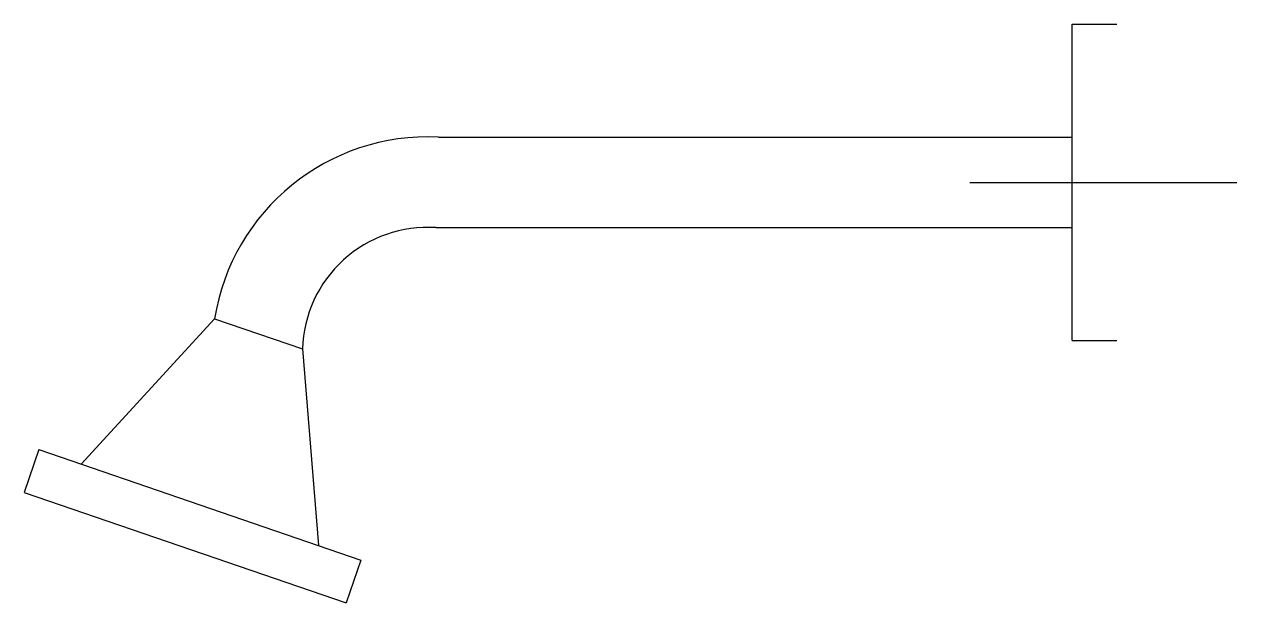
# Model space of a CAD drawing. Extents: x -856.7 to -856.164, y 501.031 to 501.287.
import ezdxf

# ---------------------------------------------------------------- set-up
doc = ezdxf.new("R2010")
doc.units = 0
doc.header["$LTSCALE"] = 50
doc.header["$MEASUREMENT"] = 0
doc.layers.add('A-PECAS', color=2, linetype='CONTINUOUS')
doc.layers.add('ESC1-50', color=1, linetype='CONTINUOUS')

msp = doc.modelspace()

# ---------------------------------------------------------------- linework, layer by layer
at = {"layer": 'A-PECAS'}
for p, q in [((-856.2369895838251, 501.2869246755162), (-856.2172221272845, 501.2869246755163)), ((-856.2369895838251, 501.1469246755161), (-856.2369895838251, 501.2869246755162)), ((-856.5172221272844, 501.2369246755161), (-856.2369895838251, 501.2369246755161)), ((-856.5183493775518, 501.1969246755161), (-856.236989583825, 501.1969246755161)), ((-856.6161890472683, 501.1565897951186), (-856.6751870387491, 501.0922555049603)), ((-856.6161890472683, 501.1565897951186), (-856.577345145344, 501.1432610052426)), ((-856.577345145344, 501.1432610052426), (-856.5702769767937, 501.0562569542893)), ((-856.2369895838251, 501.1469246755161), (-856.2172221272843, 501.1469246755161)), ((-856.6938843767546, 501.0986712581974), (-856.7003756046208, 501.0797539655585)), ((-856.6938843767546, 501.0986712581974), (-856.5515796387883, 501.0498412010522)), ((-856.7003756046208, 501.0797539655585), (-856.5580708666546, 501.0309239084132)), ((-856.5515796387883, 501.0498412010522), (-856.5580708666546, 501.0309239084132))]:
    msp.add_line(p, q, dxfattribs=at)
for radius, start, end in [(0.0954124490372091, 87.15568396331925, 170.9791876339119), (0.05541244903720909, 86.26742195640617, 178.313078774084)]:
    msp.add_arc((-856.5219567117341, 501.1416297693492), radius, start, end, dxfattribs=at)
at = {"layer": 'ESC1-50'}
msp.add_line((-856.2822221272838, 501.2169246755161), (-856.1642221272839, 501.2169246755161), dxfattribs=at)

doc.saveas('drawing.dxf')
